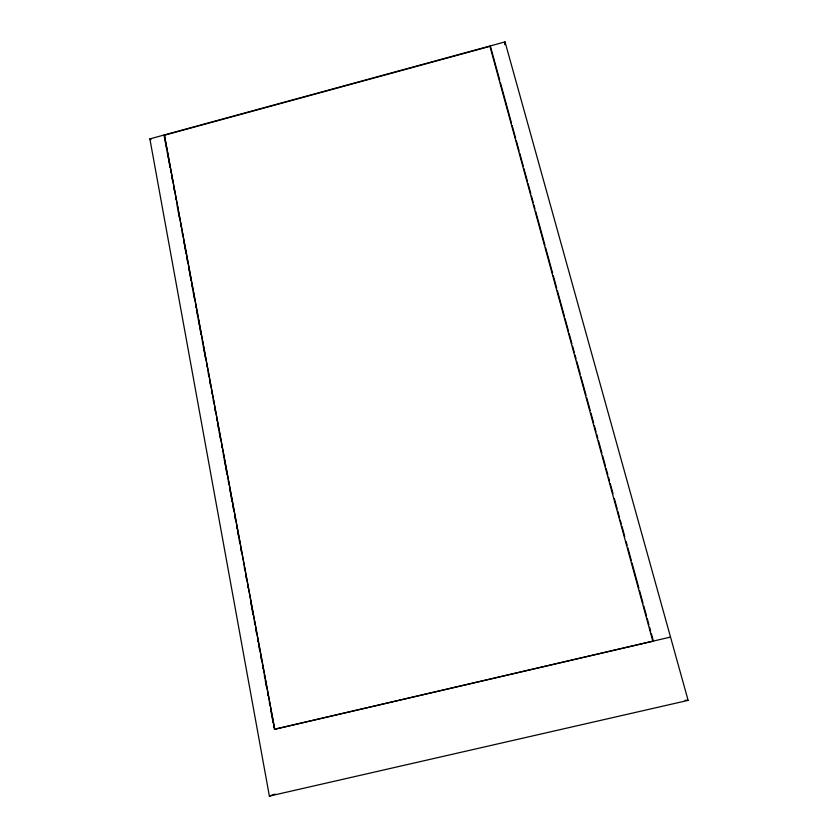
<?xml version="1.0" encoding="UTF-8"?>
<svg xmlns="http://www.w3.org/2000/svg" width="838" height="838" viewBox="0 0 838 838"><rect width="100%" height="100%" fill="white"/><g stroke="black" fill="none" stroke-linecap="round" stroke-linejoin="round"><path stroke-width="1.26" d="M652.844 641.217L489.947 46.341M269.386 796.1L688.124 700.379L505.031 41.9L149.876 138.888L269.386 796.1L275.105 794.089M274.696 729.238L164.353 134.939L274.696 729.238L670.526 637.079M274.33 729.343L653.389 641.08L651.325 633.518M685.086 700.212L688.124 700.379M499.752 80.291L490.419 46.216L164.091 135.327L166.71 149.468M500.433 82.763L511.494 123.144M512.165 125.616L515.632 138.27M516.313 140.732L519.089 150.871M519.759 153.344L523.226 165.987M523.907 168.459L527.374 181.113M528.055 183.585L530.821 193.714M531.502 196.186L533.24 202.534M533.921 205.017L534.969 208.84M535.65 211.312L544.983 245.377M545.664 247.859L552.577 273.104M553.258 275.587L556.715 288.23M557.396 290.713L564.32 315.957M565.001 318.44L568.457 331.073M569.138 333.566L571.914 343.674M572.595 346.167L574.323 352.494M575.015 354.987L576.052 358.8M576.733 361.293L580.2 373.926M580.881 376.419L586.066 395.347M586.747 397.841L590.214 410.463M590.895 412.966L593.66 423.075M594.351 425.568L596.08 431.895M596.761 434.388L597.808 438.19M598.489 440.694L601.946 453.316M602.637 455.82L605.403 465.918M606.084 468.421L607.822 474.737M608.503 477.241L609.54 481.043M610.232 483.547L612.997 493.645M614.369 498.662L617.135 508.76M617.826 511.274L619.554 517.58M620.246 520.094L621.283 523.886M621.974 526.39L624.739 536.488M626.112 541.516L627.149 545.308M627.84 547.822L631.297 560.433M631.988 562.947L638.891 588.15M639.583 590.675L643.029 603.276M643.72 605.79L646.486 615.878M647.177 618.402L648.905 624.698M649.597 627.222L650.634 631.004M167.191 152.034L168.386 158.466M168.857 161.043L170.051 167.464M170.533 170.041L171.004 172.607M171.486 175.184L172.68 181.605M173.875 188.037L174.346 190.614M175.54 197.035L176.022 199.612M177.216 206.043L177.687 208.61M178.169 211.186L179.363 217.608M180.558 224.039L181.029 226.606M182.223 233.037L182.705 235.614M183.889 242.035L184.37 244.612M184.852 247.179L186.036 253.61M186.518 256.187L187.712 262.608M188.906 269.04L189.378 271.617M189.859 274.183L191.054 280.615M191.525 283.181L192.719 289.613M193.201 292.179L194.395 298.611M195.589 305.042L196.061 307.609M196.542 310.186L197.737 316.617M198.208 319.184L199.402 325.615M199.884 328.182L201.078 334.613M202.262 341.045L202.744 343.611M203.225 346.188L204.409 352.609M204.891 355.186L205.373 357.753M206.557 364.184L207.038 366.761M208.233 373.182L208.704 375.759M209.898 382.191L210.38 384.757M211.574 391.189L212.045 393.755M213.24 400.187L213.721 402.753M214.916 409.185L215.387 411.762M216.581 418.183L217.063 420.76M217.534 423.326L218.728 429.758M219.21 432.335L220.404 438.756M221.599 445.188L222.07 447.764M223.264 454.186L223.746 456.762M224.217 459.329L225.412 465.76M225.893 468.327L227.077 474.758M228.271 481.19L228.753 483.756M229.947 490.188L230.419 492.765M230.9 495.331L232.095 501.763M232.566 504.329L233.76 510.761M234.954 517.193L235.436 519.759M236.63 526.191L237.102 528.757M237.583 531.334L238.778 537.766M239.249 540.332L239.731 542.909M240.925 549.33L241.396 551.907M244.267 567.336L244.738 569.903M245.932 576.335L246.414 578.901M247.598 585.333L248.079 587.909M250.939 603.339L251.421 605.905M251.903 608.482L253.086 614.903M254.281 621.335L254.762 623.912M255.957 630.333L256.428 632.91M257.622 639.331L258.104 641.908M258.575 644.474L259.77 650.906M260.964 657.338L261.446 659.904M262.64 666.336L263.111 668.913M264.305 675.334L264.787 677.911M265.258 680.477L266.453 686.909M267.647 693.34L268.129 695.907M269.312 702.338L269.794 704.905M270.988 711.336L271.46 713.913M271.941 716.48L273.136 722.911M273.607 725.478L274.089 728.054M505.251 44.351L505.031 41.9A36.725 3.069 77.2 0 0 504.947 44.676M149.876 138.888A35.898 7.699 72.5 0 1 151.06 139.663"/></g></svg>
